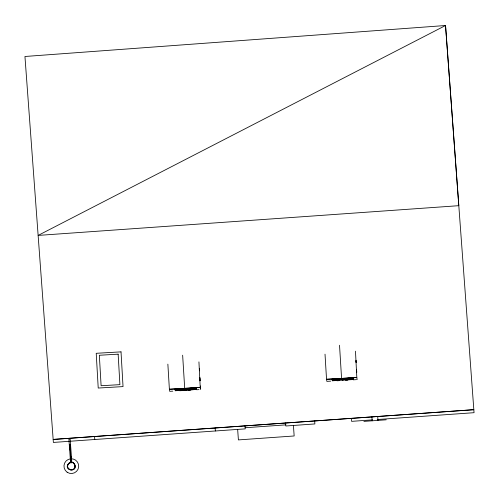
<?xml version="1.0" encoding="UTF-8"?>
<svg xmlns="http://www.w3.org/2000/svg" width="499" height="499" viewBox="0 0 499 499"><rect width="100%" height="100%" fill="white"/><g stroke="black" fill="none" stroke-linecap="round" stroke-linejoin="round"><path stroke-width="0.75" d="M70.471 461.432L70.696 462.785L70.621 445.644L69.361 445.732M71.507 462.635L71.719 461.176L70.371 459.972M70.646 462.386C58.969 469.821 81.605 473.919 73.309 462.866C68.8 459.966 64.826 468.056 70.035 469.765C76.01 471.911 76.89 461.244 70.646 462.386A3.836 3.836 0 0 0 68.201 468.374A3.836 3.836 0 0 0 74.663 468.056A3.836 3.836 0 0 0 71.65 462.33M200.554 389.526L200.224 387.467L169.386 389.251L167.864 364.139M357.141 379.602L356.816 377.537L326.539 379.29L325.017 354.178M434.985 412.448L53.162 439.432L24.95 56.487L445.538 25.505L474.05 412.692L377.194 419.54M435.683 412.392L473.838 409.691L53.162 439.444L53.374 442.432L245.215 428.872L245.003 425.872M245.134 427.749L285.777 424.874M372.541 419.871L351.62 421.349L351.408 418.349M363.908 421.387L386.251 419.802M69.311 444.989L70.571 444.908M342.807 378.616L343.044 380.107L343.006 379.458L352.943 378.872L352.98 379.527L352.743 378.036L332.284 379.234L332.521 380.725L332.484 380.076L342.651 379.477L342.688 380.126L342.451 378.641M196.319 389.457L196.076 387.966L175.236 389.189L175.48 390.68L196.319 389.457L196.282 388.802L186.158 389.401L186.196 390.05L185.959 388.559M332.714 379.995L342.376 379.427M343.318 379.371L352.668 378.822M175.673 389.95L185.516 389.37M186.476 389.314L196.001 388.752M330.75 381.136L326.864 381.361L326.539 379.29L356.816 377.537L355.481 351.19M336.956 380.774L339.289 380.643M345.495 380.282L347.828 380.144M353.261 379.833L356.361 379.652M172.804 391.141L169.716 391.322L169.386 389.251L200.224 387.467L198.933 361.887M179.74 390.742L182.054 390.605M188.217 390.249L190.531 390.112M196.7 389.756L199.014 389.625M285.596 423.002L285.858 425.996L314.881 423.944L314.669 420.944M185.597 388.584L185.834 390.068L185.796 389.42L175.442 390.025L175.48 390.68M69.361 445.682L69.598 447.179M69.835 448.676L70.078 450.167M71.151 456.897L71.625 459.885M377.712 416.49L377.986 420.389M371.898 416.902L372.173 420.8M293.424 425.466L294.161 435.97L238.403 439.912L237.655 429.408M215.144 427.98L215.356 430.98M94.567 436.506L94.779 439.507M71.844 462.941L70.159 439.126L68.899 439.214L70.577 462.879M339.526 345.246L341.553 378.117M182.646 355.188L184.68 388.06M356.068 360.883L356.155 362.411M356.548 369.291L356.723 372.348L356.548 369.36M356.018 360.259L356.149 362.53M352.706 377.387L352.743 378.036M199.394 369.285L199.481 370.813M199.874 377.687L200.049 380.743M199.344 368.667L199.432 370.183M199.874 377.768L200.049 380.799M196.038 387.318L196.076 387.966M71.719 461.176L71.538 462.729L71.719 461.176M445.538 25.505L38.13 235.416L458.812 205.675L445.538 25.505M70.615 445.595L70.01 445.638L70.615 445.613M121.02 351.864L96.213 353.298L98.222 388.041L123.035 386.6L121.02 351.864M118.144 354.165L99.338 355.257L101.104 385.733L119.91 384.648L118.144 354.165M353.067 377.968L332.003 379.203L332.253 380.793L353.317 379.552L353.067 377.968M196.406 387.898L174.949 389.158L175.205 390.742L196.662 389.488L196.406 387.898M200.486 388.384L200.355 386.095L200.486 388.384M67.14 472.216A7.373 7.373 0 0 0 78.68 466.758A7.373 7.373 0 0 0 68.182 459.492A7.373 7.373 0 0 0 67.14 472.216"/></g></svg>
